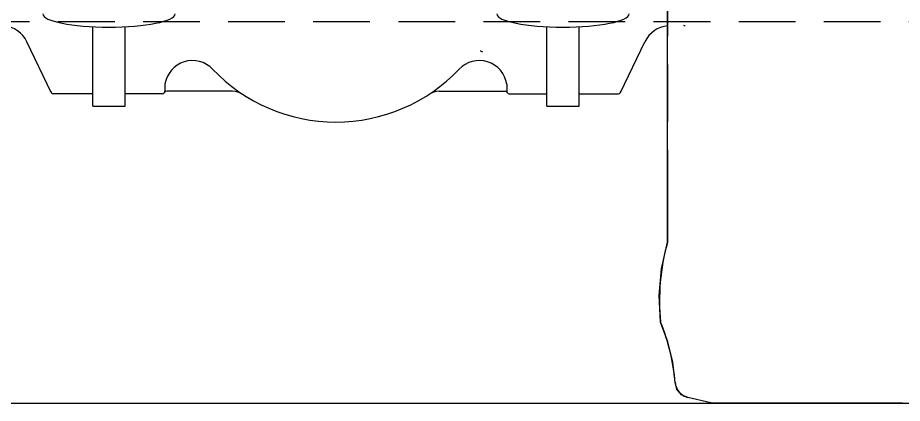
# Model space of a CAD drawing. Extents: x -633 to 241, y -1 to 752.
# Drawn here: x -530.7 to -437.2, y 394.9 to 435.7 of the extents above; entities that cross this region are included whole.
import ezdxf

# ---------------------------------------------------------------- set-up
doc = ezdxf.new("R2010")
doc.units = 0
doc.header["$LTSCALE"] = 48
doc.linetypes.add('HIDDEN2', pattern=[0.1875, 0.125, -0.0625])
doc.linetypes.add('PHANTOM', pattern=[1.1875, 0.75, -0.0625, 0.125, -0.0625, 0.125, -0.0625])
doc.layers.add('0A537428______2_____', color=1, linetype='CONTINUOUS')
doc.layers.add('HIDDEN2', color=7, linetype='HIDDEN2')

# ---------------------------------------------------------------- blocks, each defined once
blk = doc.blocks.new('*U330', base_point=(9.5215, 24.4223))
at = {"layer": '0A537428______2_____', "color": 180, "linetype": 'CONTINUOUS'}
blk.add_arc((9.5215, 24.4223), 0.28, 180, 359.8057, dxfattribs=at)
blk = doc.blocks.new('*U336', base_point=(11.441849, 24.422281))
at = {"layer": '0A537428______2_____', "color": 180, "linetype": 'CONTINUOUS'}
blk.add_arc((11.441849, 24.422281), 0.28, 180, 359.80566, dxfattribs=at)

msp = doc.modelspace()

# ---------------------------------------------------------------- linework, layer by layer
at = {"layer": '0A537428______2_____', "color": 7, "linetype": 'PHANTOM'}
for points in [[(-461.994, 478.707), (-461.994, 411.967)], [(-457.428, 394.979), (-459.839, 395.557)]]:
    msp.add_lwpolyline(points, dxfattribs=at)
at = {"layer": '0A537428______2_____', "color": 2, "linetype": 'CONTINUOUS'}
for points in [[(-461.994, 411.967), (-461.994, 478.707)], [(-462.641, 409.153), (-461.994, 411.967)], [(-462.884, 406.329), (-462.641, 409.153)], [(-462.731, 403.501), (-462.884, 406.329)], [(-461.972, 401.435), (-462.731, 403.501)], [(-461.456, 399.294), (-461.972, 401.435)], [(-461.191, 397.133), (-461.456, 399.294)], [(-461.014, 396.412), (-461.191, 397.133)], [(-460.525, 395.843), (-461.014, 396.412)], [(-459.839, 395.557), (-460.525, 395.843)], [(-633.334, 394.937), (-356.443, 394.937)], [(-457.429, 394.979), (-459.839, 395.557)], [(-457.256, 394.937), (-457.429, 394.979)], [(-457.078, 394.937), (-457.256, 394.937)], [(-437.524, 394.937), (-457.078, 394.937)], [(-437.174, 394.979), (-437.524, 394.937)]]:
    msp.add_lwpolyline(points, dxfattribs=at)
at = {"layer": '0A537428______2_____', "color": 230, "linetype": 'CONTINUOUS'}
for points in [[(-529.76, 433.127, 0.261119), (-532.162, 434.812)], [(-461.994, 434.812, 0.261119), (-464.395, 433.127)], [(-460.146, 434.788, 0.143667), (-460.281, 434.827)], [(-481.534, 432.036, 0.038466), (-481.824, 432.138)], [(-510.111, 430.222, 0.623762), (-515.151, 428.638)], [(-479.004, 428.638, 0.623365), (-484.043, 430.224)], [(-510.115, 430.227, 0.428663), (-484.043, 430.224)], [(-527.214, 427.887, 0.414213), (-526.964, 427.637)], [(-515.401, 427.637, 0.414213), (-515.151, 427.887)], [(-514.968, 427.887, 0.26795), (-515.185, 427.762)], [(-506.914, 427.562, 0.145541), (-508.007, 427.887)], [(-486.149, 427.887, 0.145541), (-487.242, 427.562)], [(-478.971, 427.762, 0.26795), (-479.187, 427.887)], [(-479.004, 427.887, 0.414214), (-478.754, 427.637)], [(-467.192, 427.637, 0.414213), (-466.942, 427.887)]]:
    msp.add_lwpolyline(points, format="xyb", dxfattribs=at)
at = {"layer": '0A537428______2_____', "color": 180, "linetype": 'CONTINUOUS'}
for points in [[(-522.783, 426.335), (-522.783, 434.701)], [(-519.373, 426.335), (-519.373, 434.701)], [(-474.773, 426.335), (-474.773, 434.701)], [(-471.363, 426.335), (-471.363, 434.701)], [(-522.783, 426.335), (-519.373, 426.335)], [(-474.773, 426.335), (-471.363, 426.335)]]:
    msp.add_lwpolyline(points, dxfattribs=at)
at = {"layer": '0A537428______2_____', "color": 230, "linetype": 'CONTINUOUS'}
for points in [[(-527.189, 427.779), (-529.76, 433.127)], [(-466.966, 427.779), (-464.395, 433.127)], [(-515.151, 428.638), (-515.151, 427.887)], [(-479.005, 428.638), (-479.005, 427.887)], [(-522.783, 427.637), (-526.964, 427.637)], [(-515.401, 427.637), (-519.373, 427.637)], [(-508.007, 427.887), (-514.968, 427.887)], [(-486.149, 427.887), (-479.187, 427.887)], [(-478.754, 427.637), (-474.773, 427.637)], [(-471.363, 427.637), (-467.192, 427.637)]]:
    msp.add_lwpolyline(points, dxfattribs=at)
at = {"layer": '0A537428______2_____', "color": 7, "linetype": 'PHANTOM'}
for points in [[(-462.009, 411.914, 0.094915), (-462.731, 403.501)], [(-461.19, 397.109, 0.073654), (-462.731, 403.501)], [(-461.191, 397.133, 0.323624), (-459.84, 395.557)]]:
    msp.add_lwpolyline(points, format="xyb", dxfattribs=at)
at = {"layer": '0A537428______2_____', "color": 2, "linetype": 'CONTINUOUS'}
for points in [[(-457.429, 394.979, 0.058973), (-457.078, 394.937)], [(-437.524, 394.937, 0.058973), (-437.174, 394.979)]]:
    msp.add_lwpolyline(points, format="xyb", dxfattribs=at)
at = {"layer": 'HIDDEN2', "flags": 128}
msp.add_lwpolyline([(-598.472, 435.245), (-395.684, 435.245)], dxfattribs=at)

# ---------------------------------------------------------------- block references
at = {"layer": '0A537428______2_____', "color": 180, "xscale": 25, "yscale": 5.0720015, "zscale": 25}
for name, p in [('*U330', (-521.078, 436.078)), ('*U336', (-473.068, 436.078))]:
    msp.add_blockref(name, p, dxfattribs=at)

doc.saveas('drawing.dxf')
